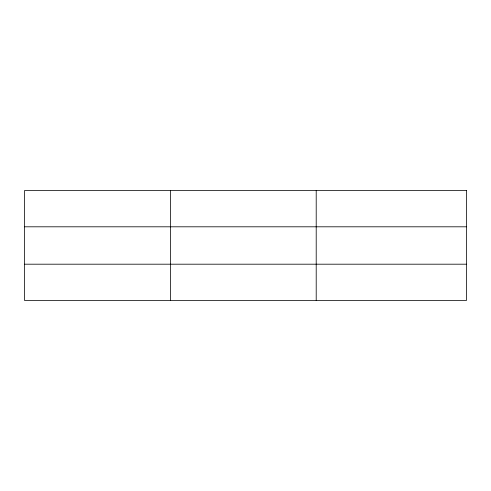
<?xml version="1.0" encoding="UTF-8"?>
<svg xmlns="http://www.w3.org/2000/svg" width="491" height="491" viewBox="0 0 491 491"><rect width="100%" height="100%" fill="white"/><g stroke="black" fill="none" stroke-linecap="round" stroke-linejoin="round"><path stroke-width="0.74" d="M170.377 300.474L170.377 190.526M316.204 300.474L316.204 190.526M24.55 226.805L466.45 226.805M24.55 264.195L466.45 264.195M466.45 190.526L466.45 300.474L24.55 300.474L24.55 190.526L466.45 190.526"/></g></svg>
